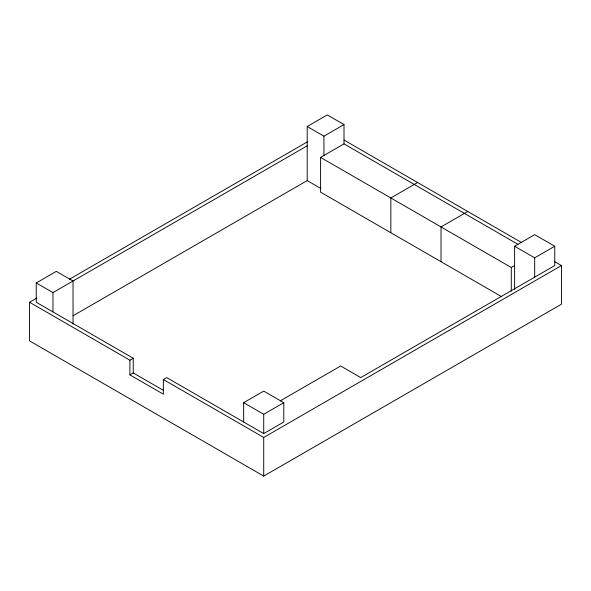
<?xml version="1.0" encoding="UTF-8"?>
<svg xmlns="http://www.w3.org/2000/svg" width="591" height="591" viewBox="0 0 591 591"><rect width="100%" height="100%" fill="white"/><g stroke="black" fill="none" stroke-linecap="round" stroke-linejoin="round"><path stroke-width="0.89" d="M243.647 422.004L243.647 402.693L263.719 391.102L283.791 402.693L283.791 422.004L263.719 433.595L166.706 377.583L163.36 379.518L163.36 394.197L129.909 374.879L129.909 360.2L133.256 358.272L36.243 302.26L36.243 282.949L56.315 271.358L73.04 281.013L73.04 324.097M129.909 374.879L133.256 372.951L133.256 358.272M36.731 298.115L29.55 302.26L29.55 340.889L263.719 476.087L263.719 437.458L163.36 379.518M73.092 315.749L307.209 180.58L307.209 126.504L327.281 114.913L344.006 124.575L344.006 143.886L320.588 157.405L320.588 192.171L501.693 296.726M390.843 232.728L390.843 197.963L417.601 182.516M441.019 261.702L441.019 226.937L467.784 211.482M511.274 291.282L511.274 267.494L514.613 265.566L514.613 246.248L534.685 234.664L554.757 246.248L554.757 265.566L360.732 377.583L340.66 365.999L280.378 400.801M514.613 289.354L514.613 265.566M554.306 261.436L561.45 265.566L561.45 304.195L263.719 476.087M69.457 279.218L307.327 141.884M36.243 282.949L52.968 292.604L307.209 145.814M307.209 126.504L323.934 136.159L344.006 124.575M243.647 402.693L263.719 414.276L283.791 402.693M534.685 277.149L534.685 257.839L554.757 246.248M263.719 437.458L561.45 265.566M344.065 140.06L521.757 242.65M344.006 143.886L517.923 244.297M514.613 246.248L534.685 257.839M320.588 157.405L511.274 267.494M307.209 180.58L320.75 188.403M29.55 302.26L129.909 360.2M133.256 372.951L163.522 390.422M323.934 136.159L323.934 155.477M263.719 414.276L263.719 433.595M52.968 292.604L52.968 311.915"/></g></svg>
